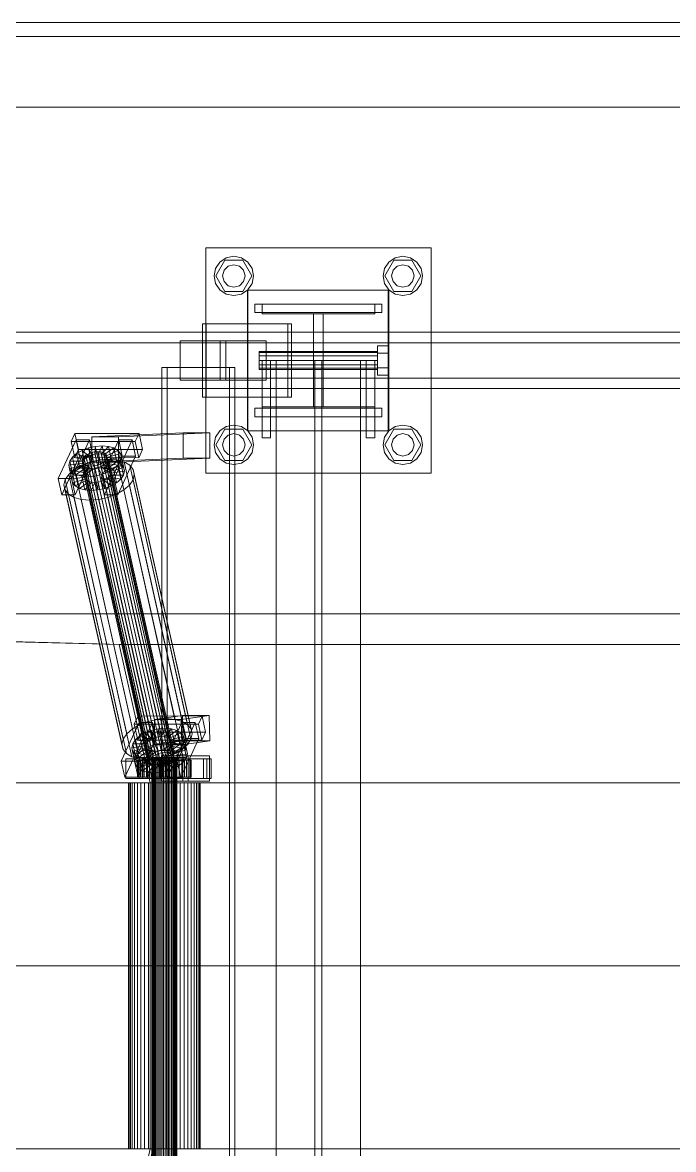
# Model space of a CAD drawing. Header units: millimetres. Extents: x -1970 to 34302, y -65268 to 6837.
# Drawn here: x 2704 to 3166, y -18130 to -17330 of the extents above; entities that cross this region are included whole.
import ezdxf

# ---------------------------------------------------------------- set-up
doc = ezdxf.new("R2010")
doc.units = ezdxf.units.MM
doc.layers.add('superior_C01', color=7, linetype='Continuous', lineweight=0)
doc.layers.add('superior_tolva', color=7, linetype='Continuous', lineweight=0)

msp = doc.modelspace()

# ---------------------------------------------------------------- linework, layer by layer
at = {"layer": 'superior_C01'}
for p, q in [((2834.042, -17650), (2834.042, -17490)), ((2834.042, -17490), (2994.042, -17490)), ((2994.042, -17490), (2994.042, -17650)), ((2841.242, -17510), (2847.642, -17498.915)), ((2844.143, -17500.101), (2848.685, -17497.066)), ((2847.642, -17498.915), (2860.442, -17498.915)), ((2848.685, -17497.066), (2854.042, -17496)), ((2854.042, -17496), (2859.4, -17497.066)), ((2859.4, -17497.066), (2863.942, -17500.101)), ((2860.442, -17498.915), (2866.842, -17510)), ((2961.242, -17510), (2967.642, -17498.915)), ((2964.143, -17500.101), (2968.685, -17497.066)), ((2967.642, -17498.915), (2980.442, -17498.915)), ((2968.685, -17497.066), (2974.042, -17496)), ((2974.042, -17496), (2979.4, -17497.066)), ((2979.4, -17497.066), (2983.942, -17500.101)), ((2980.442, -17498.915), (2986.842, -17510)), ((2840.042, -17510), (2841.108, -17504.642)), ((2841.108, -17504.642), (2844.143, -17500.101)), ((2846.042, -17510), (2847.114, -17506)), ((2847.114, -17506), (2850.042, -17503.072)), ((2850.042, -17503.072), (2854.042, -17502)), ((2854.042, -17502), (2858.042, -17503.072)), ((2858.042, -17503.072), (2860.97, -17506)), ((2860.97, -17506), (2862.042, -17510)), ((2863.942, -17500.101), (2866.976, -17504.642)), ((2866.976, -17504.642), (2868.042, -17510)), ((2960.042, -17510), (2961.108, -17504.642)), ((2961.108, -17504.642), (2964.143, -17500.101)), ((2966.042, -17510), (2967.114, -17506)), ((2967.114, -17506), (2970.042, -17503.072)), ((2970.042, -17503.072), (2974.042, -17502)), ((2974.042, -17502), (2978.042, -17503.072)), ((2978.042, -17503.072), (2980.97, -17506)), ((2980.97, -17506), (2982.042, -17510)), ((2983.942, -17500.101), (2986.976, -17504.642)), ((2986.976, -17504.642), (2988.042, -17510)), ((2841.108, -17515.358), (2840.042, -17510)), ((2847.642, -17521.085), (2841.242, -17510)), ((2847.114, -17514), (2846.042, -17510)), ((2850.042, -17516.928), (2847.114, -17514)), ((2860.97, -17514), (2858.042, -17516.928)), ((2866.842, -17510), (2860.442, -17521.085)), ((2862.042, -17510), (2860.97, -17514)), ((2868.042, -17510), (2866.976, -17515.358)), ((2961.108, -17515.358), (2960.042, -17510)), ((2967.642, -17521.085), (2961.242, -17510)), ((2967.114, -17514), (2966.042, -17510)), ((2970.042, -17516.928), (2967.114, -17514)), ((2980.97, -17514), (2978.042, -17516.928)), ((2986.842, -17510), (2980.442, -17521.085)), ((2982.042, -17510), (2980.97, -17514)), ((2988.042, -17510), (2986.976, -17515.358)), ((2844.143, -17519.899), (2841.108, -17515.358)), ((2848.685, -17522.934), (2844.143, -17519.899)), ((2860.442, -17521.085), (2847.642, -17521.085)), ((2854.042, -17524), (2848.685, -17522.934)), ((2854.042, -17518), (2850.042, -17516.928)), ((2858.042, -17516.928), (2854.042, -17518)), ((2859.4, -17522.934), (2854.042, -17524)), ((2863.942, -17519.899), (2859.4, -17522.934)), ((2863.722, -17620), (2863.722, -17520)), ((2863.722, -17520), (2963.722, -17520)), ((2866.976, -17515.358), (2863.942, -17519.899)), ((2864.042, -17620), (2864.042, -17520)), ((2864.042, -17520), (2964.042, -17520)), ((2964.143, -17519.899), (2961.108, -17515.358)), ((2963.722, -17520), (2963.722, -17620)), ((2964.042, -17520), (2964.042, -17620)), ((2968.685, -17522.934), (2964.143, -17519.899)), ((2980.442, -17521.085), (2967.642, -17521.085)), ((2974.042, -17524), (2968.685, -17522.934)), ((2974.042, -17518), (2970.042, -17516.928)), ((2978.042, -17516.928), (2974.042, -17518)), ((2979.4, -17522.934), (2974.042, -17524)), ((2983.942, -17519.899), (2979.4, -17522.934)), ((2986.976, -17515.358), (2983.942, -17519.899)), ((2869.042, -17530), (2959.042, -17530)), ((2869.042, -17536), (2869.042, -17530)), ((2874.042, -17537), (2874.042, -17530)), ((2874.042, -17530), (2954.042, -17530)), ((2954.042, -17530), (2954.042, -17537)), ((2959.042, -17536), (2959.042, -17530)), ((2869.042, -17536), (2959.042, -17536)), ((2954.042, -17537), (2874.042, -17537)), ((2910.542, -17603), (2910.542, -17537)), ((2910.542, -17537), (2917.542, -17537)), ((2917.542, -17537), (2917.542, -17603)), ((2892.34, -17544), (2831.709, -17544)), ((2831.709, -17544), (2831.709, -17596)), ((2834.27, -17544), (2831.709, -17544)), ((2834.27, -17596), (2834.27, -17544)), ((2834.27, -17544), (2894.901, -17544)), ((2892.34, -17596), (2892.34, -17544)), ((2892.34, -17544), (2894.901, -17544)), ((2894.901, -17544), (2894.901, -17596)), ((3469.935, -17550), (2333.104, -17550)), ((2345.911, -17550), (3482.742, -17550)), ((3561.184, -17550), (2424.354, -17550)), ((2440.363, -17550), (3577.193, -17550)), ((3468.332, -17557.5), (2424.352, -17557.5)), ((2440.365, -17557.5), (3484.345, -17557.5)), ((2844.357, -17556), (2815.937, -17556)), ((2815.937, -17556), (2815.937, -17584)), ((2848.454, -17556), (2815.937, -17556)), ((2844.357, -17584), (2844.357, -17556)), ((2844.357, -17556), (2876.875, -17556)), ((2848.454, -17584), (2848.454, -17556)), ((2848.454, -17556), (2876.875, -17556)), ((2876.875, -17556), (2876.875, -17584)), ((2956.042, -17564.8), (2956.042, -17559.6)), ((2964.042, -17559.6), (2956.042, -17559.6)), ((2964.042, -17559.6), (2964.042, -17564.8)), ((2872.042, -17564.457), (2872.042, -17563.6)), ((2956.042, -17563.6), (2872.042, -17563.6)), ((2872.042, -17564.457), (2872.042, -17566.8)), ((2872.042, -17564.457), (2956.042, -17564.457)), ((2872.042, -17566.8), (2872.042, -17570)), ((2872.042, -17566.8), (2956.042, -17566.8)), ((2872.042, -17570), (2872.042, -17573.2)), ((2872.042, -17570), (2956.042, -17570)), ((2874.042, -17570), (2874.042, -17625)), ((2874.042, -17570), (2880.042, -17570)), ((2880.042, -17570), (2880.042, -17625)), ((2944.042, -17570), (2884.042, -17570)), ((2884.042, -17570), (2884.042, -18430)), ((2916.542, -17570), (2911.542, -17570)), ((2911.542, -17570), (2911.542, -18430)), ((2916.542, -18430), (2916.542, -17570)), ((2944.042, -18430), (2944.042, -17570)), ((2948.042, -17570), (2948.042, -17625)), ((2948.042, -17570), (2954.042, -17570)), ((2954.042, -17570), (2954.042, -17625)), ((2956.042, -17563.6), (2956.042, -17564.457)), ((2956.042, -17564.457), (2956.042, -17566.8)), ((2956.042, -17564.8), (2956.042, -17575.2)), ((2956.042, -17564.8), (2964.042, -17564.8)), ((2956.042, -17566.8), (2956.042, -17570)), ((2956.042, -17570), (2956.042, -17573.2)), ((2964.042, -17564.8), (2964.042, -17575.2)), ((2851.008, -17575), (2802.882, -17575)), ((2802.882, -17575), (2802.882, -18425)), ((2806.725, -17575), (2802.882, -17575)), ((2806.725, -18425), (2806.725, -17575)), ((2806.725, -17575), (2854.85, -17575)), ((2851.008, -18425), (2851.008, -17575)), ((2851.008, -17575), (2854.85, -17575)), ((2854.85, -17575), (2854.85, -18425)), ((2872.042, -17573.2), (2872.042, -17575.543)), ((2872.042, -17573.2), (2956.042, -17573.2)), ((2872.042, -17575.543), (2872.042, -17576.4)), ((2872.042, -17575.543), (2956.042, -17575.543)), ((2872.042, -17576.4), (2956.042, -17576.4)), ((2956.042, -17573.2), (2956.042, -17575.543)), ((2956.042, -17575.2), (2956.042, -17580.4)), ((2956.042, -17575.2), (2964.042, -17575.2)), ((2956.042, -17575.543), (2956.042, -17576.4)), ((2964.042, -17575.2), (2964.042, -17580.4)), ((2424.352, -17582.5), (3468.332, -17582.5)), ((2440.365, -17582.5), (3484.345, -17582.5)), ((2815.937, -17584), (2844.357, -17584)), ((2815.937, -17584), (2848.454, -17584)), ((2876.875, -17584), (2844.357, -17584)), ((2876.875, -17584), (2848.454, -17584)), ((2956.042, -17580.4), (2964.042, -17580.4)), ((2333.104, -17590), (3469.935, -17590)), ((2345.911, -17590), (3482.742, -17590)), ((2424.354, -17590), (3561.184, -17590)), ((2440.363, -17590), (3577.193, -17590)), ((2831.709, -17596), (2892.34, -17596)), ((2831.709, -17596), (2834.27, -17596)), ((2894.901, -17596), (2834.27, -17596)), ((2894.901, -17596), (2892.34, -17596)), ((2869.042, -17604), (2959.042, -17604)), ((2869.042, -17610), (2869.042, -17604)), ((2869.042, -17610), (2959.042, -17610)), ((2874.042, -17610), (2874.042, -17603)), ((2874.042, -17603), (2954.042, -17603)), ((2954.042, -17610), (2874.042, -17610)), ((2917.542, -17603), (2910.542, -17603)), ((2954.042, -17603), (2954.042, -17610)), ((2959.042, -17610), (2959.042, -17604)), ((2841.242, -17630), (2847.642, -17618.915)), ((2844.143, -17620.101), (2848.685, -17617.066)), ((2847.642, -17618.915), (2860.442, -17618.915)), ((2848.685, -17617.066), (2854.042, -17616)), ((2854.042, -17616), (2859.4, -17617.066)), ((2859.4, -17617.066), (2863.942, -17620.101)), ((2860.442, -17618.915), (2866.842, -17630)), ((2961.242, -17630), (2967.642, -17618.915)), ((2964.143, -17620.101), (2968.685, -17617.066)), ((2967.642, -17618.915), (2980.442, -17618.915)), ((2968.685, -17617.066), (2974.042, -17616)), ((2974.042, -17616), (2979.4, -17617.066)), ((2979.4, -17617.066), (2983.942, -17620.101)), ((2980.442, -17618.915), (2986.842, -17630)), ((2741.963, -17626.449), (2729.343, -17653.98)), ((2741.225, -17621.857), (2738.596, -17627.592)), ((2738.817, -17653.992), (2751.437, -17626.461)), ((2743.783, -17633.325), (2741.225, -17621.857)), ((2741.225, -17621.857), (2786.698, -17621.914)), ((2744.521, -17637.917), (2741.963, -17626.449)), ((2741.963, -17626.449), (2751.437, -17626.461)), ((2751.437, -17626.461), (2753.995, -17637.929)), ((2817.972, -17621.488), (2753.097, -17624.356)), ((2772.044, -17624.356), (2753.097, -17624.356)), ((2753.097, -17624.356), (2753.178, -17642.354)), ((2772.279, -17626.487), (2759.659, -17654.019)), ((2769.132, -17654.031), (2781.752, -17626.499)), ((2772.044, -17624.356), (2836.919, -17621.488)), ((2772.125, -17642.354), (2772.044, -17624.356)), ((2774.837, -17637.955), (2772.279, -17626.487)), ((2772.279, -17626.487), (2781.752, -17626.499)), ((2781.752, -17626.499), (2784.311, -17637.967)), ((2784.069, -17627.65), (2786.698, -17621.914)), ((2786.698, -17621.914), (2789.256, -17633.382)), ((2818.054, -17639.486), (2817.972, -17621.488)), ((2817.972, -17621.488), (2836.919, -17621.488)), ((2836.919, -17621.488), (2837.001, -17639.486)), ((2840.042, -17630), (2841.108, -17624.642)), ((2841.108, -17624.642), (2844.143, -17620.101)), ((2846.042, -17630), (2847.114, -17626)), ((2847.114, -17626), (2850.042, -17623.072)), ((2850.042, -17623.072), (2854.042, -17622)), ((2854.042, -17622), (2858.042, -17623.072)), ((2858.042, -17623.072), (2860.97, -17626)), ((2860.97, -17626), (2862.042, -17630)), ((2963.722, -17620), (2863.722, -17620)), ((2863.942, -17620.101), (2866.976, -17624.642)), ((2964.042, -17620), (2864.042, -17620)), ((2866.976, -17624.642), (2868.042, -17630)), ((2874.042, -17625), (2880.042, -17625)), ((2948.042, -17625), (2954.042, -17625)), ((2960.042, -17630), (2961.108, -17624.642)), ((2961.108, -17624.642), (2964.143, -17620.101)), ((2966.042, -17630), (2967.114, -17626)), ((2967.114, -17626), (2970.042, -17623.072)), ((2970.042, -17623.072), (2974.042, -17622)), ((2974.042, -17622), (2978.042, -17623.072)), ((2978.042, -17623.072), (2980.97, -17626)), ((2980.97, -17626), (2982.042, -17630)), ((2983.942, -17620.101), (2986.976, -17624.642)), ((2986.976, -17624.642), (2988.042, -17630)), ((2784.069, -17627.65), (2738.596, -17627.592)), ((2738.596, -17627.592), (2741.154, -17639.061)), ((2741.154, -17639.061), (2743.783, -17633.325)), ((2742.377, -17636.164), (2746.272, -17633.91)), ((2789.256, -17633.382), (2743.783, -17633.325)), ((2746.272, -17633.91), (2750.794, -17632.183)), ((2746.272, -17633.91), (2751.112, -17637.975)), ((2748.465, -17643.74), (2746.272, -17633.91)), ((2750.794, -17632.183), (2755.634, -17631.1)), ((2750.794, -17632.183), (2753.254, -17637.157)), ((2752.987, -17642.013), (2750.794, -17632.183)), ((2752.888, -17635.518), (2755.181, -17635.005)), ((2755.181, -17635.005), (2757.469, -17634.832)), ((2802.87, -17848.804), (2755.181, -17635.005)), ((2755.634, -17631.1), (2755.547, -17636.643)), ((2755.634, -17631.1), (2760.463, -17630.735)), ((2757.827, -17640.93), (2755.634, -17631.1)), ((2757.469, -17634.832), (2759.595, -17635.011)), ((2805.158, -17848.631), (2757.469, -17634.832)), ((2760.463, -17630.735), (2757.834, -17636.47)), ((2759.595, -17635.011), (2761.415, -17635.529)), ((2807.284, -17848.809), (2759.595, -17635.011)), ((2764.952, -17631.112), (2759.96, -17636.649)), ((2762.656, -17640.564), (2760.463, -17630.735)), ((2760.463, -17630.735), (2764.952, -17631.112)), ((2768.794, -17632.206), (2761.78, -17637.167)), ((2771.728, -17633.943), (2763.17, -17637.99)), ((2767.144, -17640.942), (2764.952, -17631.112)), ((2764.952, -17631.112), (2768.794, -17632.206)), ((2770.986, -17642.036), (2768.794, -17632.206)), ((2768.794, -17632.206), (2771.728, -17633.943)), ((2773.92, -17643.772), (2771.728, -17633.943)), ((2771.728, -17633.943), (2773.554, -17636.203)), ((2786.627, -17639.118), (2784.069, -17627.65)), ((2789.256, -17633.382), (2786.627, -17639.118)), ((2841.108, -17635.358), (2840.042, -17630)), ((2847.642, -17641.085), (2841.242, -17630)), ((2847.114, -17634), (2846.042, -17630)), ((2850.042, -17636.928), (2847.114, -17634)), ((2860.97, -17634), (2858.042, -17636.928)), ((2866.842, -17630), (2860.442, -17641.085)), ((2862.042, -17630), (2860.97, -17634)), ((2868.042, -17630), (2866.976, -17635.358)), ((2961.108, -17635.358), (2960.042, -17630)), ((2967.642, -17641.085), (2961.242, -17630)), ((2967.114, -17634), (2966.042, -17630)), ((2970.042, -17636.928), (2967.114, -17634)), ((2980.97, -17634), (2978.042, -17636.928)), ((2986.842, -17630), (2980.442, -17641.085)), ((2982.042, -17630), (2980.97, -17634)), ((2988.042, -17630), (2986.976, -17635.358)), ((2731.901, -17665.449), (2744.521, -17637.917)), ((2736.788, -17644.431), (2737.468, -17641.61)), ((2736.788, -17644.431), (2746.62, -17642.958)), ((2737.468, -17641.61), (2739.374, -17638.79)), ((2737.468, -17641.61), (2746.941, -17641.622)), ((2739.66, -17651.44), (2737.468, -17641.61)), ((2739.374, -17638.79), (2742.377, -17636.164)), ((2739.374, -17638.79), (2747.844, -17640.286)), ((2741.567, -17648.62), (2739.374, -17638.79)), ((2741.154, -17639.061), (2786.627, -17639.118)), ((2753.995, -17637.929), (2741.375, -17665.461)), ((2742.377, -17636.164), (2749.267, -17639.042)), ((2744.57, -17645.994), (2742.377, -17636.164)), ((2753.995, -17637.929), (2744.521, -17637.917)), ((2746.098, -17644.416), (2752.143, -17642.107)), ((2746.254, -17641.32), (2746.576, -17639.983)), ((2746.535, -17642.566), (2746.254, -17641.32)), ((2793.943, -17855.119), (2746.254, -17641.32)), ((2747.4, -17643.637), (2746.535, -17642.566)), ((2794.224, -17856.365), (2746.535, -17642.566)), ((2746.576, -17639.983), (2747.479, -17638.648)), ((2794.265, -17853.782), (2746.576, -17639.983)), ((2746.941, -17641.622), (2746.62, -17642.958)), ((2746.62, -17642.958), (2746.901, -17644.204)), ((2746.62, -17642.958), (2748.812, -17652.788)), ((2747.844, -17640.286), (2746.941, -17641.622)), ((2746.941, -17641.622), (2749.134, -17651.452)), ((2747.479, -17638.648), (2748.901, -17637.404)), ((2795.168, -17852.446), (2747.479, -17638.648)), ((2749.267, -17639.042), (2747.844, -17640.286)), ((2747.844, -17640.286), (2750.037, -17650.116)), ((2752.987, -17642.013), (2748.465, -17643.74)), ((2748.901, -17637.404), (2750.746, -17636.336)), ((2796.591, -17851.202), (2748.901, -17637.404)), ((2751.112, -17637.975), (2749.267, -17639.042)), ((2749.267, -17639.042), (2751.459, -17648.872)), ((2750.746, -17636.336), (2752.888, -17635.518)), ((2798.436, -17850.135), (2750.746, -17636.336)), ((2753.254, -17637.157), (2751.112, -17637.975)), ((2751.112, -17637.975), (2753.305, -17647.804)), ((2752.143, -17642.107), (2758.614, -17640.659)), ((2793.255, -17826.416), (2752.143, -17642.107)), ((2800.578, -17849.317), (2752.888, -17635.518)), ((2757.827, -17640.93), (2752.987, -17642.013)), ((2755.446, -17646.986), (2752.987, -17642.013)), ((2818.054, -17639.486), (2753.178, -17642.354)), ((2753.178, -17642.354), (2772.125, -17642.354)), ((2755.547, -17636.643), (2753.254, -17637.157)), ((2753.254, -17637.157), (2755.446, -17646.986)), ((2757.834, -17636.47), (2755.547, -17636.643)), ((2755.547, -17636.643), (2757.739, -17646.473)), ((2757.739, -17646.473), (2757.827, -17640.93)), ((2762.656, -17640.564), (2757.827, -17640.93)), ((2757.834, -17636.47), (2760.027, -17646.3)), ((2759.96, -17636.649), (2757.834, -17636.47)), ((2758.614, -17640.659), (2765.069, -17640.17)), ((2799.725, -17824.968), (2758.614, -17640.659)), ((2761.303, -17642.585), (2759.458, -17643.652)), ((2759.96, -17636.649), (2762.153, -17646.479)), ((2761.78, -17637.167), (2759.96, -17636.649)), ((2760.027, -17646.3), (2762.656, -17640.564)), ((2762.725, -17641.341), (2761.303, -17642.585)), ((2808.992, -17856.383), (2761.303, -17642.585)), ((2761.415, -17635.529), (2762.804, -17636.352)), ((2809.104, -17849.328), (2761.415, -17635.529)), ((2761.668, -17644.223), (2763.091, -17642.979)), ((2761.78, -17637.167), (2763.973, -17646.997)), ((2763.17, -17637.99), (2761.78, -17637.167)), ((2762.153, -17646.479), (2767.144, -17640.942)), ((2762.217, -17665.487), (2774.837, -17637.955)), ((2767.144, -17640.942), (2762.656, -17640.564)), ((2763.628, -17640.005), (2762.725, -17641.341)), ((2810.415, -17855.139), (2762.725, -17641.341)), ((2762.804, -17636.352), (2763.669, -17637.422)), ((2810.494, -17850.15), (2762.804, -17636.352)), ((2763.091, -17642.979), (2763.994, -17641.643)), ((2771.561, -17644.475), (2763.091, -17642.979)), ((2763.091, -17642.979), (2765.284, -17652.809)), ((2763.17, -17637.99), (2765.362, -17647.82)), ((2764.035, -17639.061), (2763.17, -17637.99)), ((2763.95, -17638.668), (2763.628, -17640.005)), ((2763.628, -17640.005), (2811.318, -17853.804)), ((2763.669, -17637.422), (2763.95, -17638.668)), ((2811.358, -17851.221), (2763.669, -17637.422)), ((2811.64, -17852.467), (2763.95, -17638.668)), ((2763.973, -17646.997), (2770.986, -17642.036)), ((2763.994, -17641.643), (2764.316, -17640.307)), ((2763.994, -17641.643), (2773.467, -17641.655)), ((2766.186, -17651.473), (2763.994, -17641.643)), ((2773.554, -17636.203), (2764.035, -17639.061)), ((2764.035, -17639.061), (2766.227, -17648.891)), ((2764.316, -17640.307), (2764.035, -17639.061)), ((2774.147, -17638.834), (2764.316, -17640.307)), ((2764.316, -17640.307), (2766.508, -17650.137)), ((2765.069, -17640.17), (2771.07, -17640.674)), ((2806.181, -17824.479), (2765.069, -17640.17)), ((2770.986, -17642.036), (2767.144, -17640.942)), ((2773.92, -17643.772), (2770.986, -17642.036)), ((2771.07, -17640.674), (2776.206, -17642.137)), ((2812.181, -17824.984), (2771.07, -17640.674)), ((2773.467, -17641.655), (2771.561, -17644.475)), ((2784.311, -17637.967), (2771.69, -17665.499)), ((2837.001, -17639.486), (2772.125, -17642.354)), ((2774.147, -17638.834), (2773.467, -17641.655)), ((2773.467, -17641.655), (2775.66, -17651.485)), ((2775.746, -17646.033), (2773.554, -17636.203)), ((2773.554, -17636.203), (2774.147, -17638.834)), ((2776.34, -17648.664), (2774.147, -17638.834)), ((2784.311, -17637.967), (2774.837, -17637.955)), ((2776.206, -17642.137), (2780.128, -17644.459)), ((2817.317, -17826.446), (2776.206, -17642.137)), ((2837.001, -17639.486), (2818.054, -17639.486)), ((2844.143, -17639.899), (2841.108, -17635.358)), ((2848.685, -17642.934), (2844.143, -17639.899)), ((2860.442, -17641.085), (2847.642, -17641.085)), ((2854.042, -17644), (2848.685, -17642.934)), ((2854.042, -17638), (2850.042, -17636.928)), ((2858.042, -17636.928), (2854.042, -17638)), ((2859.4, -17642.934), (2854.042, -17644)), ((2863.942, -17639.899), (2859.4, -17642.934)), ((2866.976, -17635.358), (2863.942, -17639.899)), ((2964.143, -17639.899), (2961.108, -17635.358)), ((2968.685, -17642.934), (2964.143, -17639.899)), ((2980.442, -17641.085), (2967.642, -17641.085)), ((2974.042, -17644), (2968.685, -17642.934)), ((2974.042, -17638), (2970.042, -17636.928)), ((2978.042, -17636.928), (2974.042, -17638)), ((2979.4, -17642.934), (2974.042, -17644)), ((2983.942, -17639.899), (2979.4, -17642.934)), ((2986.976, -17635.358), (2983.942, -17639.899)), ((2734.328, -17654.709), (2736.877, -17650.939)), ((2737.382, -17647.062), (2736.788, -17644.431)), ((2738.981, -17654.261), (2736.788, -17644.431)), ((2736.877, -17650.939), (2740.891, -17647.428)), ((2777.988, -17835.248), (2736.877, -17650.939)), ((2737.382, -17647.062), (2746.901, -17644.204)), ((2739.208, -17649.322), (2737.382, -17647.062)), ((2739.574, -17656.892), (2737.382, -17647.062)), ((2739.208, -17649.322), (2747.765, -17645.275)), ((2742.142, -17651.059), (2739.208, -17649.322)), ((2741.4, -17659.152), (2739.208, -17649.322)), ((2741.567, -17648.62), (2739.66, -17651.44)), ((2740.891, -17647.428), (2746.098, -17644.416)), ((2782.003, -17831.737), (2740.891, -17647.428)), ((2744.57, -17645.994), (2741.567, -17648.62)), ((2750.037, -17650.116), (2741.567, -17648.62)), ((2742.142, -17651.059), (2749.155, -17646.098)), ((2748.465, -17643.74), (2744.57, -17645.994)), ((2751.459, -17648.872), (2744.57, -17645.994)), ((2745.984, -17652.153), (2750.975, -17646.616)), ((2787.21, -17828.725), (2746.098, -17644.416)), ((2746.901, -17644.204), (2747.765, -17645.275)), ((2746.901, -17644.204), (2749.093, -17654.034)), ((2748.79, -17644.459), (2747.4, -17643.637)), ((2795.089, -17857.435), (2747.4, -17643.637)), ((2747.765, -17645.275), (2749.155, -17646.098)), ((2747.765, -17645.275), (2749.958, -17655.105)), ((2753.305, -17647.804), (2748.465, -17643.74)), ((2750.61, -17644.978), (2748.79, -17644.459)), ((2796.479, -17858.258), (2748.79, -17644.459)), ((2749.134, -17651.452), (2750.037, -17650.116)), ((2749.155, -17646.098), (2750.975, -17646.616)), ((2749.155, -17646.098), (2751.348, -17655.927)), ((2750.037, -17650.116), (2751.459, -17648.872)), ((2750.472, -17652.53), (2753.101, -17646.795)), ((2752.736, -17645.156), (2750.61, -17644.978)), ((2798.299, -17858.776), (2750.61, -17644.978)), ((2750.975, -17646.616), (2753.101, -17646.795)), ((2750.975, -17646.616), (2753.168, -17656.446)), ((2751.459, -17648.872), (2753.305, -17647.804)), ((2755.023, -17644.983), (2752.736, -17645.156)), ((2800.425, -17858.955), (2752.736, -17645.156)), ((2753.101, -17646.795), (2755.389, -17646.622)), ((2753.101, -17646.795), (2755.294, -17656.624)), ((2753.305, -17647.804), (2755.446, -17646.986)), ((2757.316, -17644.47), (2755.023, -17644.983)), ((2802.712, -17858.782), (2755.023, -17644.983)), ((2755.301, -17652.165), (2755.389, -17646.622)), ((2755.389, -17646.622), (2757.682, -17646.108)), ((2755.389, -17646.622), (2757.581, -17656.451)), ((2755.446, -17646.986), (2757.739, -17646.473)), ((2759.458, -17643.652), (2757.316, -17644.47)), ((2805.005, -17858.269), (2757.316, -17644.47)), ((2757.682, -17646.108), (2759.823, -17645.29)), ((2760.141, -17651.082), (2757.682, -17646.108)), ((2757.682, -17646.108), (2759.874, -17655.938)), ((2757.739, -17646.473), (2760.027, -17646.3)), ((2807.147, -17857.451), (2759.458, -17643.652)), ((2759.823, -17645.29), (2761.668, -17644.223)), ((2764.663, -17649.355), (2759.823, -17645.29)), ((2759.823, -17645.29), (2762.016, -17655.12)), ((2760.027, -17646.3), (2762.153, -17646.479)), ((2764.663, -17649.355), (2760.141, -17651.082)), ((2768.558, -17647.101), (2761.668, -17644.223)), ((2761.668, -17644.223), (2763.861, -17654.053)), ((2762.153, -17646.479), (2763.973, -17646.997)), ((2763.973, -17646.997), (2765.362, -17647.82)), ((2768.558, -17647.101), (2764.663, -17649.355)), ((2766.856, -17659.184), (2764.663, -17649.355)), ((2765.362, -17647.82), (2773.92, -17643.772)), ((2765.362, -17647.82), (2766.227, -17648.891)), ((2766.508, -17650.137), (2766.186, -17651.473)), ((2766.227, -17648.891), (2775.746, -17646.033)), ((2766.227, -17648.891), (2766.508, -17650.137)), ((2766.508, -17650.137), (2776.34, -17648.664)), ((2771.561, -17644.475), (2768.558, -17647.101)), ((2770.751, -17656.931), (2768.558, -17647.101)), ((2773.754, -17654.305), (2771.561, -17644.475)), ((2775.746, -17646.033), (2773.92, -17643.772)), ((2775.66, -17651.485), (2776.34, -17648.664)), ((2776.34, -17648.664), (2775.746, -17646.033)), ((2780.128, -17644.459), (2782.569, -17647.481)), ((2821.24, -17828.768), (2780.128, -17644.459)), ((2783.363, -17650.998), (2782.454, -17654.769)), ((2782.569, -17647.481), (2783.363, -17650.998)), ((2823.681, -17831.79), (2782.569, -17647.481)), ((2824.474, -17835.307), (2783.363, -17650.998)), ((2994.042, -17650), (2834.042, -17650)), ((2738.817, -17653.992), (2729.343, -17653.98)), ((2729.343, -17653.98), (2731.901, -17665.449)), ((2733.42, -17658.48), (2734.328, -17654.709)), ((2734.213, -17661.997), (2733.42, -17658.48)), ((2774.531, -17842.789), (2733.42, -17658.48)), ((2775.44, -17839.018), (2734.328, -17654.709)), ((2741.375, -17665.461), (2738.817, -17653.992)), ((2739.66, -17651.44), (2738.981, -17654.261)), ((2748.812, -17652.788), (2738.981, -17654.261)), ((2738.981, -17654.261), (2739.574, -17656.892)), ((2749.093, -17654.034), (2739.574, -17656.892)), ((2739.574, -17656.892), (2741.4, -17659.152)), ((2749.134, -17651.452), (2739.66, -17651.44)), ((2749.958, -17655.105), (2741.4, -17659.152)), ((2745.984, -17652.153), (2742.142, -17651.059)), ((2744.334, -17660.889), (2742.142, -17651.059)), ((2751.348, -17655.927), (2744.334, -17660.889)), ((2750.472, -17652.53), (2745.984, -17652.153)), ((2748.176, -17661.983), (2745.984, -17652.153)), ((2753.168, -17656.446), (2748.176, -17661.983)), ((2748.812, -17652.788), (2749.134, -17651.452)), ((2749.093, -17654.034), (2748.812, -17652.788)), ((2749.958, -17655.105), (2749.093, -17654.034)), ((2751.348, -17655.927), (2749.958, -17655.105)), ((2755.301, -17652.165), (2750.472, -17652.53)), ((2752.665, -17662.36), (2750.472, -17652.53)), ((2753.168, -17656.446), (2751.348, -17655.927)), ((2755.294, -17656.624), (2752.665, -17662.36)), ((2755.294, -17656.624), (2753.168, -17656.446)), ((2757.581, -17656.451), (2755.294, -17656.624)), ((2760.141, -17651.082), (2755.301, -17652.165)), ((2757.494, -17661.995), (2755.301, -17652.165)), ((2757.581, -17656.451), (2757.494, -17661.995)), ((2759.874, -17655.938), (2757.581, -17656.451)), ((2769.132, -17654.031), (2759.659, -17654.019)), ((2759.659, -17654.019), (2762.217, -17665.487)), ((2762.016, -17655.12), (2759.874, -17655.938)), ((2759.874, -17655.938), (2762.334, -17660.912)), ((2762.334, -17660.912), (2760.141, -17651.082)), ((2763.861, -17654.053), (2762.016, -17655.12)), ((2762.016, -17655.12), (2766.856, -17659.184)), ((2765.284, -17652.809), (2763.861, -17654.053)), ((2763.861, -17654.053), (2770.751, -17656.931)), ((2766.186, -17651.473), (2765.284, -17652.809)), ((2765.284, -17652.809), (2773.754, -17654.305)), ((2775.66, -17651.485), (2766.186, -17651.473)), ((2766.856, -17659.184), (2770.751, -17656.931)), ((2771.69, -17665.499), (2769.132, -17654.031)), ((2770.751, -17656.931), (2773.754, -17654.305)), ((2773.754, -17654.305), (2775.66, -17651.485)), ((2779.906, -17658.539), (2775.891, -17662.05)), ((2782.454, -17654.769), (2779.906, -17658.539)), ((2821.017, -17842.848), (2779.906, -17658.539)), ((2782.454, -17654.769), (2823.565, -17839.078)), ((2731.901, -17665.449), (2741.375, -17665.461)), ((2736.654, -17665.019), (2734.213, -17661.997)), ((2775.324, -17846.306), (2734.213, -17661.997)), ((2740.576, -17667.341), (2736.654, -17665.019)), ((2777.765, -17849.328), (2736.654, -17665.019)), ((2741.4, -17659.152), (2744.334, -17660.889)), ((2744.334, -17660.889), (2748.176, -17661.983)), ((2748.176, -17661.983), (2752.665, -17662.36)), ((2752.665, -17662.36), (2757.494, -17661.995)), ((2757.494, -17661.995), (2762.334, -17660.912)), ((2762.217, -17665.487), (2771.69, -17665.499)), ((2762.334, -17660.912), (2766.856, -17659.184)), ((2770.684, -17665.062), (2764.639, -17667.371)), ((2775.891, -17662.05), (2770.684, -17665.062)), ((2811.795, -17849.371), (2770.684, -17665.062)), ((2817.002, -17846.359), (2775.891, -17662.05)), ((2745.713, -17668.803), (2740.576, -17667.341)), ((2781.688, -17851.65), (2740.576, -17667.341)), ((2751.713, -17669.308), (2745.713, -17668.803)), ((2786.824, -17853.113), (2745.713, -17668.803)), ((2758.168, -17668.819), (2751.713, -17669.308)), ((2792.824, -17853.617), (2751.713, -17669.308)), ((2764.639, -17667.371), (2758.168, -17668.819)), ((2799.28, -17853.128), (2758.168, -17668.819)), ((2805.75, -17851.68), (2764.639, -17667.371)), ((1884.946, -17750), (2772.691, -17771.702)), ((2774.603, -17771.702), (1886.857, -17750)), ((2012.494, -17750), (11002.451, -17750)), ((11004.06, -17750), (2014.103, -17750)), ((2772.691, -17771.702), (2794.617, -17870)), ((2772.691, -17771.702), (2774.603, -17771.702)), ((2772.691, -17771.702), (3701.638, -17771.702)), ((2796.529, -17870), (2774.603, -17771.702)), ((3703.55, -17771.702), (2774.603, -17771.702)), ((2785.99, -17822.549), (2783.361, -17828.285)), ((2788.548, -17834.017), (2785.99, -17822.549)), ((2785.99, -17822.549), (2831.464, -17822.606)), ((2793.255, -17826.416), (2787.21, -17828.725)), ((2799.725, -17824.968), (2793.255, -17826.416)), ((2817.653, -17822.189), (2797.77, -17825.057)), ((2816.717, -17825.057), (2797.77, -17825.057)), ((2797.77, -17825.057), (2798.036, -17843.038)), ((2806.181, -17824.479), (2799.725, -17824.968)), ((2812.181, -17824.984), (2806.181, -17824.479)), ((2817.317, -17826.446), (2812.181, -17824.984)), ((2816.717, -17825.057), (2836.6, -17822.189)), ((2816.983, -17843.038), (2816.717, -17825.057)), ((2821.24, -17828.768), (2817.317, -17826.446)), ((2817.919, -17840.17), (2817.653, -17822.189)), ((2817.653, -17822.189), (2836.6, -17822.189)), ((2828.834, -17828.342), (2831.464, -17822.606)), ((2831.464, -17822.606), (2834.022, -17834.074)), ((2836.6, -17822.189), (2836.866, -17840.17)), ((2786.729, -17827.141), (2774.109, -17854.673)), ((2782.003, -17831.737), (2777.988, -17835.248)), ((2787.21, -17828.725), (2782.003, -17831.737)), ((2828.834, -17828.342), (2783.361, -17828.285)), ((2783.361, -17828.285), (2785.919, -17839.753)), ((2783.583, -17854.685), (2796.203, -17827.153)), ((2785.919, -17839.753), (2788.548, -17834.017)), ((2789.287, -17838.609), (2786.729, -17827.141)), ((2786.729, -17827.141), (2796.203, -17827.153)), ((2787.143, -17836.856), (2791.038, -17834.603)), ((2834.022, -17834.074), (2788.548, -17834.017)), ((2791.038, -17834.603), (2795.56, -17832.875)), ((2791.038, -17834.603), (2795.878, -17838.667)), ((2793.231, -17844.433), (2791.038, -17834.603)), ((2795.56, -17832.875), (2800.4, -17831.792)), ((2795.56, -17832.875), (2798.02, -17837.849)), ((2797.752, -17842.705), (2795.56, -17832.875)), ((2796.203, -17827.153), (2798.761, -17838.621)), ((2800.4, -17831.792), (2800.312, -17837.336)), ((2800.4, -17831.792), (2805.229, -17831.427)), ((2802.593, -17841.622), (2800.4, -17831.792)), ((2805.229, -17831.427), (2802.6, -17837.163)), ((2817.045, -17827.179), (2804.424, -17854.711)), ((2809.717, -17831.804), (2804.726, -17837.341)), ((2807.421, -17841.257), (2805.229, -17831.427)), ((2805.229, -17831.427), (2809.717, -17831.804)), ((2813.559, -17832.898), (2806.546, -17837.86)), ((2816.493, -17834.635), (2807.936, -17838.682)), ((2811.91, -17841.634), (2809.717, -17831.804)), ((2809.717, -17831.804), (2813.559, -17832.898)), ((2815.752, -17842.728), (2813.559, -17832.898)), ((2813.559, -17832.898), (2816.493, -17834.635)), ((2813.898, -17854.723), (2826.518, -17827.191)), ((2818.686, -17844.465), (2816.493, -17834.635)), ((2816.493, -17834.635), (2818.319, -17836.895)), ((2819.603, -17838.647), (2817.045, -17827.179)), ((2817.045, -17827.179), (2826.518, -17827.191)), ((2823.681, -17831.79), (2821.24, -17828.768)), ((2824.474, -17835.307), (2823.681, -17831.79)), ((2826.518, -17827.191), (2829.076, -17838.659)), ((2831.392, -17839.81), (2828.834, -17828.342)), ((2834.022, -17834.074), (2831.392, -17839.81)), ((2775.44, -17839.018), (2774.531, -17842.789)), ((2774.531, -17842.789), (2775.324, -17846.306)), ((2777.988, -17835.248), (2775.44, -17839.018)), ((2776.667, -17866.141), (2789.287, -17838.609)), ((2781.554, -17845.123), (2782.234, -17842.302)), ((2782.234, -17842.302), (2784.14, -17839.482)), ((2782.234, -17842.302), (2791.707, -17842.314)), ((2784.426, -17852.132), (2782.234, -17842.302)), ((2784.14, -17839.482), (2787.143, -17836.856)), ((2784.14, -17839.482), (2792.61, -17840.978)), ((2786.332, -17849.312), (2784.14, -17839.482)), ((2785.919, -17839.753), (2831.392, -17839.81)), ((2798.761, -17838.621), (2786.141, -17866.153)), ((2787.143, -17836.856), (2794.033, -17839.734)), ((2789.335, -17846.686), (2787.143, -17836.856)), ((2798.761, -17838.621), (2789.287, -17838.609)), ((2791.707, -17842.314), (2791.385, -17843.65)), ((2792.61, -17840.978), (2791.707, -17842.314)), ((2791.707, -17842.314), (2793.9, -17852.144)), ((2794.033, -17839.734), (2792.61, -17840.978)), ((2792.61, -17840.978), (2794.803, -17850.808)), ((2797.752, -17842.705), (2793.231, -17844.433)), ((2795.878, -17838.667), (2794.033, -17839.734)), ((2794.033, -17839.734), (2796.225, -17849.564)), ((2798.02, -17837.849), (2795.878, -17838.667)), ((2795.878, -17838.667), (2798.07, -17848.497)), ((2802.593, -17841.622), (2797.752, -17842.705)), ((2800.212, -17847.679), (2797.752, -17842.705)), ((2800.312, -17837.336), (2798.02, -17837.849)), ((2798.02, -17837.849), (2800.212, -17847.679)), ((2817.919, -17840.17), (2798.036, -17843.038)), ((2798.036, -17843.038), (2816.983, -17843.038)), ((2802.6, -17837.163), (2800.312, -17837.336)), ((2800.312, -17837.336), (2802.505, -17847.165)), ((2802.505, -17847.165), (2802.593, -17841.622)), ((2807.421, -17841.257), (2802.593, -17841.622)), ((2802.6, -17837.163), (2804.792, -17846.992)), ((2804.726, -17837.341), (2802.6, -17837.163)), ((2804.726, -17837.341), (2806.918, -17847.171)), ((2806.546, -17837.86), (2804.726, -17837.341)), ((2804.792, -17846.992), (2807.421, -17841.257)), ((2806.546, -17837.86), (2808.738, -17847.689)), ((2807.936, -17838.682), (2806.546, -17837.86)), ((2806.918, -17847.171), (2811.91, -17841.634)), ((2806.982, -17866.179), (2819.603, -17838.647)), ((2811.91, -17841.634), (2807.421, -17841.257)), ((2807.857, -17843.671), (2808.76, -17842.335)), ((2807.936, -17838.682), (2810.128, -17848.512)), ((2808.8, -17839.753), (2807.936, -17838.682)), ((2808.738, -17847.689), (2815.752, -17842.728)), ((2808.76, -17842.335), (2809.081, -17840.999)), ((2808.76, -17842.335), (2818.233, -17842.347)), ((2810.952, -17852.165), (2808.76, -17842.335)), ((2818.319, -17836.895), (2808.8, -17839.753)), ((2808.8, -17839.753), (2810.993, -17849.583)), ((2809.081, -17840.999), (2808.8, -17839.753)), ((2818.913, -17839.526), (2809.081, -17840.999)), ((2809.081, -17840.999), (2811.274, -17850.829)), ((2815.752, -17842.728), (2811.91, -17841.634)), ((2818.686, -17844.465), (2815.752, -17842.728)), ((2818.233, -17842.347), (2816.327, -17845.167)), ((2829.076, -17838.659), (2816.456, -17866.191)), ((2836.866, -17840.17), (2816.983, -17843.038)), ((2817.002, -17846.359), (2821.017, -17842.848)), ((2836.866, -17840.17), (2817.919, -17840.17)), ((2818.913, -17839.526), (2818.233, -17842.347)), ((2818.233, -17842.347), (2820.426, -17852.177)), ((2820.512, -17846.725), (2818.319, -17836.895)), ((2818.319, -17836.895), (2818.913, -17839.526)), ((2821.105, -17849.356), (2818.913, -17839.526)), ((2829.076, -17838.659), (2819.603, -17838.647)), ((2821.017, -17842.848), (2823.565, -17839.078)), ((2823.565, -17839.078), (2824.474, -17835.307)), ((2775.324, -17846.306), (2777.765, -17849.328)), ((2777.765, -17849.328), (2781.688, -17851.65)), ((2781.554, -17845.123), (2791.385, -17843.65)), ((2782.147, -17847.754), (2781.554, -17845.123)), ((2783.747, -17854.953), (2781.554, -17845.123)), ((2782.147, -17847.754), (2791.666, -17844.897)), ((2783.973, -17850.015), (2782.147, -17847.754)), ((2784.34, -17857.584), (2782.147, -17847.754)), ((2783.973, -17850.015), (2792.531, -17845.967)), ((2786.907, -17851.751), (2783.973, -17850.015)), ((2786.166, -17859.844), (2783.973, -17850.015)), ((2786.332, -17849.312), (2784.426, -17852.132)), ((2789.335, -17846.686), (2786.332, -17849.312)), ((2794.803, -17850.808), (2786.332, -17849.312)), ((2786.907, -17851.751), (2793.921, -17846.79)), ((2793.231, -17844.433), (2789.335, -17846.686)), ((2796.225, -17849.564), (2789.335, -17846.686)), ((2790.749, -17852.845), (2795.741, -17847.308)), ((2791.385, -17843.65), (2791.666, -17844.897)), ((2791.385, -17843.65), (2793.578, -17853.48)), ((2791.666, -17844.897), (2792.531, -17845.967)), ((2791.666, -17844.897), (2793.859, -17854.726)), ((2792.531, -17845.967), (2793.921, -17846.79)), ((2792.531, -17845.967), (2794.724, -17855.797)), ((2798.07, -17848.497), (2793.231, -17844.433)), ((2793.9, -17852.144), (2794.803, -17850.808)), ((2793.921, -17846.79), (2795.741, -17847.308)), ((2793.921, -17846.79), (2796.114, -17856.62)), ((2794.803, -17850.808), (2796.225, -17849.564)), ((2795.238, -17853.223), (2797.867, -17847.487)), ((2795.741, -17847.308), (2797.867, -17847.487)), ((2795.741, -17847.308), (2797.934, -17857.138)), ((2796.225, -17849.564), (2798.07, -17848.497)), ((2798.436, -17850.135), (2796.591, -17851.202)), ((2797.867, -17847.487), (2800.154, -17847.314)), ((2797.867, -17847.487), (2800.06, -17857.317)), ((2798.07, -17848.497), (2800.212, -17847.679)), ((2800.578, -17849.317), (2798.436, -17850.135)), ((2800.067, -17852.857), (2800.154, -17847.314)), ((2800.154, -17847.314), (2802.447, -17846.801)), ((2800.154, -17847.314), (2802.347, -17857.144)), ((2800.212, -17847.679), (2802.505, -17847.165)), ((2802.87, -17848.804), (2800.578, -17849.317)), ((2802.447, -17846.801), (2804.589, -17845.983)), ((2804.907, -17851.774), (2802.447, -17846.801)), ((2802.447, -17846.801), (2804.64, -17856.631)), ((2802.505, -17847.165), (2804.792, -17846.992)), ((2821.499, -17851), (2802.552, -17851)), ((2802.552, -17851), (2802.552, -17869)), ((2817.792, -17851), (2802.552, -17851)), ((2805.158, -17848.631), (2802.87, -17848.804)), ((2804.589, -17845.983), (2806.434, -17844.915)), ((2809.429, -17850.047), (2804.589, -17845.983)), ((2804.589, -17845.983), (2806.782, -17855.812)), ((2804.792, -17846.992), (2806.918, -17847.171)), ((2809.429, -17850.047), (2804.907, -17851.774)), ((2807.284, -17848.809), (2805.158, -17848.631)), ((2805.75, -17851.68), (2811.795, -17849.371)), ((2806.434, -17844.915), (2807.857, -17843.671)), ((2813.324, -17847.793), (2806.434, -17844.915)), ((2806.434, -17844.915), (2808.627, -17854.745)), ((2806.918, -17847.171), (2808.738, -17847.689)), ((2809.104, -17849.328), (2807.284, -17848.809)), ((2816.327, -17845.167), (2807.857, -17843.671)), ((2807.857, -17843.671), (2810.049, -17853.501)), ((2808.738, -17847.689), (2810.128, -17848.512)), ((2810.494, -17850.15), (2809.104, -17849.328)), ((2813.324, -17847.793), (2809.429, -17850.047)), ((2811.621, -17859.877), (2809.429, -17850.047)), ((2810.128, -17848.512), (2818.686, -17844.465)), ((2810.128, -17848.512), (2810.993, -17849.583)), ((2811.358, -17851.221), (2810.494, -17850.15)), ((2811.274, -17850.829), (2810.952, -17852.165)), ((2810.993, -17849.583), (2820.512, -17846.725)), ((2810.993, -17849.583), (2811.274, -17850.829)), ((2811.274, -17850.829), (2821.105, -17849.356)), ((2811.795, -17849.371), (2817.002, -17846.359)), ((2816.327, -17845.167), (2813.324, -17847.793)), ((2815.516, -17857.623), (2813.324, -17847.793)), ((2818.52, -17854.997), (2816.327, -17845.167)), ((2817.792, -17869), (2817.792, -17851)), ((2817.792, -17851), (2836.739, -17851)), ((2820.512, -17846.725), (2818.686, -17844.465)), ((2820.426, -17852.177), (2821.105, -17849.356)), ((2821.105, -17849.356), (2820.512, -17846.725)), ((2821.499, -17869), (2821.499, -17851)), ((2821.499, -17851), (2836.739, -17851)), ((2836.739, -17851), (2836.739, -17869)), ((2783.583, -17854.685), (2774.109, -17854.673)), ((2774.109, -17854.673), (2776.667, -17866.141)), ((2786.876, -17853), (2777.403, -17853)), ((2777.403, -17853), (2777.403, -17867)), ((2792.771, -17853), (2777.403, -17853)), ((2781.688, -17851.65), (2786.824, -17853.113)), ((2786.141, -17866.153), (2783.583, -17854.685)), ((2784.426, -17852.132), (2783.747, -17854.953)), ((2793.578, -17853.48), (2783.747, -17854.953)), ((2783.747, -17854.953), (2784.34, -17857.584)), ((2793.859, -17854.726), (2784.34, -17857.584)), ((2784.34, -17857.584), (2786.166, -17859.844)), ((2793.9, -17852.144), (2784.426, -17852.132)), ((2786.031, -17854), (2785.7, -17854)), ((2785.7, -17854), (2795.68, -17854)), ((2785.7, -17866), (2785.7, -17854)), ((2785.7, -17854), (2786.661, -17854)), ((2787.632, -17854), (2786.031, -17854)), ((2786.031, -17854), (2795.836, -17854)), ((2786.031, -17866), (2786.031, -17854)), ((2794.724, -17855.797), (2786.166, -17859.844)), ((2786.661, -17854), (2796.135, -17854)), ((2786.661, -17866), (2786.661, -17854)), ((2786.661, -17854), (2788.849, -17854)), ((2786.824, -17853.113), (2792.824, -17853.617)), ((2786.876, -17867), (2786.876, -17853)), ((2786.876, -17853), (2802.245, -17853)), ((2790.749, -17852.845), (2786.907, -17851.751)), ((2789.1, -17861.581), (2786.907, -17851.751)), ((2790.393, -17854), (2787.632, -17854)), ((2787.632, -17854), (2796.595, -17854)), ((2787.632, -17866), (2787.632, -17854)), ((2788.849, -17854), (2797.171, -17854)), ((2788.849, -17866), (2788.849, -17854)), ((2788.849, -17854), (2792.115, -17854)), ((2796.114, -17856.62), (2789.1, -17861.581)), ((2834.762, -17853), (2789.289, -17853)), ((2789.289, -17853), (2789.289, -17867)), ((2792.49, -17853), (2789.289, -17853)), ((2794.126, -17854), (2790.393, -17854)), ((2790.393, -17854), (2797.903, -17854)), ((2790.393, -17866), (2790.393, -17854)), ((2795.238, -17853.223), (2790.749, -17852.845)), ((2792.942, -17862.675), (2790.749, -17852.845)), ((2792.115, -17854), (2798.718, -17854)), ((2792.115, -17866), (2792.115, -17854)), ((2792.115, -17854), (2796.235, -17854)), ((2792.49, -17867), (2792.49, -17853)), ((2792.49, -17853), (2837.964, -17853)), ((2792.771, -17867), (2792.771, -17853)), ((2792.771, -17853), (2802.245, -17853)), ((2792.824, -17853.617), (2799.28, -17853.128)), ((2797.934, -17857.138), (2792.942, -17862.675)), ((2793.578, -17853.48), (2793.9, -17852.144)), ((2793.859, -17854.726), (2793.578, -17853.48)), ((2794.724, -17855.797), (2793.859, -17854.726)), ((2794.265, -17853.782), (2793.943, -17855.119)), ((2793.943, -17855.119), (2794.224, -17856.365)), ((2798.578, -17854), (2794.126, -17854)), ((2794.126, -17854), (2799.671, -17854)), ((2794.126, -17866), (2794.126, -17854)), ((2794.224, -17856.365), (2795.089, -17857.435)), ((2795.168, -17852.446), (2794.265, -17853.782)), ((2796.114, -17856.62), (2794.724, -17855.797)), ((2795.089, -17857.435), (2796.479, -17858.258)), ((2796.591, -17851.202), (2795.168, -17852.446)), ((2800.067, -17852.857), (2795.238, -17853.223)), ((2797.43, -17863.052), (2795.238, -17853.223)), ((2795.836, -17852), (2795.68, -17852)), ((2795.68, -17852), (2796.135, -17852)), ((2795.68, -18148), (2795.68, -17852)), ((2795.68, -17854), (2795.836, -17854)), ((2795.68, -17854), (2795.68, -17866)), ((2796.135, -17854), (2795.68, -17854)), ((2796.595, -17852), (2795.836, -17852)), ((2795.836, -18148), (2795.836, -17852)), ((2795.836, -17854), (2796.595, -17854)), ((2795.836, -17854), (2795.836, -17866)), ((2797.934, -17857.138), (2796.114, -17856.62)), ((2796.135, -17852), (2797.171, -17852)), ((2796.135, -18148), (2796.135, -17852)), ((2796.135, -17854), (2796.135, -17866)), ((2797.171, -17854), (2796.135, -17854)), ((2796.235, -17854), (2800.67, -17854)), ((2796.235, -17866), (2796.235, -17854)), ((2796.235, -17854), (2800.93, -17854)), ((2796.479, -17858.258), (2798.299, -17858.776)), ((2797.903, -17852), (2796.595, -17852)), ((2796.595, -18148), (2796.595, -17852)), ((2796.595, -17854), (2797.903, -17854)), ((2796.595, -17854), (2796.595, -17866)), ((2797.171, -17852), (2798.718, -17852)), ((2797.171, -18148), (2797.171, -17852)), ((2797.171, -17854), (2797.171, -17866)), ((2798.718, -17854), (2797.171, -17854)), ((2800.06, -17857.317), (2797.43, -17863.052)), ((2799.671, -17852), (2797.903, -17852)), ((2797.903, -18148), (2797.903, -17852)), ((2797.903, -17854), (2799.671, -17854)), ((2797.903, -17854), (2797.903, -17866)), ((2800.06, -17857.317), (2797.934, -17857.138)), ((2798.299, -17858.776), (2800.425, -17858.955)), ((2803.444, -17854), (2798.578, -17854)), ((2798.578, -17854), (2801.78, -17854)), ((2798.578, -17866), (2798.578, -17854)), ((2798.718, -17852), (2800.67, -17852)), ((2798.718, -18148), (2798.718, -17852)), ((2798.718, -17854), (2798.718, -17866)), ((2800.67, -17854), (2798.718, -17854)), ((2799.28, -17853.128), (2805.75, -17851.68)), ((2801.78, -17852), (2799.671, -17852)), ((2799.671, -18148), (2799.671, -17852)), ((2799.671, -17854), (2801.78, -17854)), ((2799.671, -17854), (2799.671, -17866)), ((2802.347, -17857.144), (2800.06, -17857.317)), ((2804.907, -17851.774), (2800.067, -17852.857)), ((2802.259, -17862.687), (2800.067, -17852.857)), ((2800.425, -17858.955), (2802.712, -17858.782)), ((2800.67, -17852), (2802.894, -17852)), ((2800.67, -18148), (2800.67, -17852)), ((2800.67, -17854), (2800.67, -17866)), ((2802.894, -17854), (2800.67, -17854)), ((2800.93, -17854), (2802.894, -17854)), ((2800.93, -17866), (2800.93, -17854)), ((2800.93, -17854), (2805.879, -17854)), ((2804.085, -17852), (2801.78, -17852)), ((2801.78, -18148), (2801.78, -17852)), ((2801.78, -17854), (2804.085, -17854)), ((2801.78, -17854), (2801.78, -17866)), ((2802.245, -17853), (2802.245, -17867)), ((2802.347, -17857.144), (2802.259, -17862.687)), ((2804.64, -17856.631), (2802.347, -17857.144)), ((2802.712, -17858.782), (2805.005, -17858.269)), ((2802.894, -17852), (2805.238, -17852)), ((2802.894, -18148), (2802.894, -17852)), ((2802.894, -17854), (2802.894, -17866)), ((2805.238, -17854), (2802.894, -17854)), ((2808.393, -17854), (2803.444, -17854)), ((2803.444, -17854), (2804.085, -17854)), ((2803.444, -17866), (2803.444, -17854)), ((2806.429, -17852), (2804.085, -17852)), ((2804.085, -18148), (2804.085, -17852)), ((2804.085, -17854), (2806.429, -17854)), ((2804.085, -17854), (2804.085, -17866)), ((2813.898, -17854.723), (2804.424, -17854.711)), ((2804.424, -17854.711), (2806.982, -17866.179)), ((2806.782, -17855.812), (2804.64, -17856.631)), ((2804.64, -17856.631), (2807.1, -17861.604)), ((2807.1, -17861.604), (2804.907, -17851.774)), ((2805.005, -17858.269), (2807.147, -17857.451)), ((2805.238, -17852), (2807.543, -17852)), ((2805.238, -18148), (2805.238, -17852)), ((2805.879, -17854), (2805.238, -17854)), ((2805.238, -17854), (2805.238, -17866)), ((2807.543, -17854), (2805.238, -17854)), ((2805.879, -17866), (2805.879, -17854)), ((2805.879, -17854), (2810.745, -17854)), ((2808.653, -17852), (2806.429, -17852)), ((2806.429, -18148), (2806.429, -17852)), ((2808.393, -17854), (2806.429, -17854)), ((2806.429, -17854), (2808.653, -17854)), ((2806.429, -17854), (2806.429, -17866)), ((2808.627, -17854.745), (2806.782, -17855.812)), ((2806.782, -17855.812), (2811.621, -17859.877)), ((2807.147, -17857.451), (2808.992, -17856.383)), ((2807.543, -17852), (2809.651, -17852)), ((2807.543, -18148), (2807.543, -17852)), ((2810.745, -17854), (2807.543, -17854)), ((2807.543, -17854), (2807.543, -17866)), ((2809.651, -17854), (2807.543, -17854)), ((2817.192, -17853), (2807.718, -17853)), ((2807.718, -17853), (2807.718, -17867)), ((2823.087, -17853), (2807.718, -17853)), ((2813.087, -17854), (2808.393, -17854)), ((2808.393, -17866), (2808.393, -17854)), ((2810.049, -17853.501), (2808.627, -17854.745)), ((2808.627, -17854.745), (2815.516, -17857.623)), ((2810.604, -17852), (2808.653, -17852)), ((2808.653, -18148), (2808.653, -17852)), ((2813.087, -17854), (2808.653, -17854)), ((2808.653, -17854), (2810.604, -17854)), ((2808.653, -17854), (2808.653, -17866)), ((2808.992, -17856.383), (2810.415, -17855.139)), ((2809.651, -17852), (2811.42, -17852)), ((2809.651, -18148), (2809.651, -17852)), ((2815.196, -17854), (2809.651, -17854)), ((2809.651, -17854), (2809.651, -17866)), ((2811.42, -17854), (2809.651, -17854)), ((2810.952, -17852.165), (2810.049, -17853.501)), ((2810.049, -17853.501), (2818.52, -17854.997)), ((2810.415, -17855.139), (2811.318, -17853.804)), ((2812.151, -17852), (2810.604, -17852)), ((2810.604, -18148), (2810.604, -17852)), ((2817.208, -17854), (2810.604, -17854)), ((2810.604, -17854), (2812.151, -17854)), ((2810.604, -17854), (2810.604, -17866)), ((2810.745, -17866), (2810.745, -17854)), ((2810.745, -17854), (2815.196, -17854)), ((2820.426, -17852.177), (2810.952, -17852.165)), ((2811.318, -17853.804), (2811.64, -17852.467)), ((2811.64, -17852.467), (2811.358, -17851.221)), ((2811.42, -17852), (2812.728, -17852)), ((2811.42, -18148), (2811.42, -17852)), ((2818.929, -17854), (2811.42, -17854)), ((2811.42, -17854), (2811.42, -17866)), ((2812.728, -17854), (2811.42, -17854)), ((2811.621, -17859.877), (2815.516, -17857.623)), ((2813.187, -17852), (2812.151, -17852)), ((2812.151, -18148), (2812.151, -17852)), ((2820.473, -17854), (2812.151, -17854)), ((2812.151, -17854), (2813.187, -17854)), ((2812.151, -17854), (2812.151, -17866)), ((2812.728, -17852), (2813.486, -17852)), ((2812.728, -18148), (2812.728, -17852)), ((2821.691, -17854), (2812.728, -17854)), ((2812.728, -17854), (2812.728, -17866)), ((2813.486, -17854), (2812.728, -17854)), ((2817.208, -17854), (2813.087, -17854)), ((2813.087, -17866), (2813.087, -17854)), ((2813.643, -17852), (2813.187, -17852)), ((2813.187, -17852), (2813.187, -18148)), ((2813.187, -17854), (2822.661, -17854)), ((2813.187, -17866), (2813.187, -17854)), ((2813.187, -17854), (2813.643, -17854)), ((2813.486, -17852), (2813.643, -17852)), ((2813.486, -18148), (2813.486, -17852)), ((2823.291, -17854), (2813.486, -17854)), ((2813.486, -17854), (2813.486, -17866)), ((2813.643, -17854), (2813.486, -17854)), ((2813.643, -18148), (2813.643, -17852)), ((2823.622, -17854), (2813.643, -17854)), ((2813.643, -17854), (2813.643, -17866)), ((2816.456, -17866.191), (2813.898, -17854.723)), ((2815.196, -17866), (2815.196, -17854)), ((2815.196, -17854), (2818.929, -17854)), ((2815.516, -17857.623), (2818.52, -17854.997)), ((2817.192, -17867), (2817.192, -17853)), ((2817.192, -17853), (2832.56, -17853)), ((2820.473, -17854), (2817.208, -17854)), ((2817.208, -17866), (2817.208, -17854)), ((2818.52, -17854.997), (2820.426, -17852.177)), ((2818.929, -17866), (2818.929, -17854)), ((2818.929, -17854), (2821.691, -17854)), ((2822.661, -17854), (2820.473, -17854)), ((2820.473, -17866), (2820.473, -17854)), ((2821.691, -17866), (2821.691, -17854)), ((2821.691, -17854), (2823.291, -17854)), ((2822.661, -17854), (2822.661, -17866)), ((2823.622, -17854), (2822.661, -17854)), ((2823.087, -17867), (2823.087, -17853)), ((2823.087, -17853), (2832.56, -17853)), ((2823.291, -17866), (2823.291, -17854)), ((2823.291, -17854), (2823.622, -17854)), ((2823.622, -17866), (2823.622, -17854)), ((2832.56, -17853), (2832.56, -17867)), ((2834.762, -17867), (2834.762, -17853)), ((2834.762, -17853), (2837.964, -17853)), ((2837.964, -17853), (2837.964, -17867)), ((2776.667, -17866.141), (2786.141, -17866.153)), ((2777.403, -17867), (2786.876, -17867)), ((2777.403, -17867), (2792.771, -17867)), ((2795.68, -17866), (2785.7, -17866)), ((2785.7, -17866), (2786.031, -17866)), ((2786.661, -17866), (2785.7, -17866)), ((2795.836, -17866), (2786.031, -17866)), ((2786.031, -17866), (2787.632, -17866)), ((2786.166, -17859.844), (2789.1, -17861.581)), ((2796.135, -17866), (2786.661, -17866)), ((2788.849, -17866), (2786.661, -17866)), ((2802.245, -17867), (2786.876, -17867)), ((2796.595, -17866), (2787.632, -17866)), ((2787.632, -17866), (2790.393, -17866)), ((2797.171, -17866), (2788.849, -17866)), ((2792.115, -17866), (2788.849, -17866)), ((2789.1, -17861.581), (2792.942, -17862.675)), ((2789.289, -17867), (2834.762, -17867)), ((2789.289, -17867), (2792.49, -17867)), ((2797.903, -17866), (2790.393, -17866)), ((2790.393, -17866), (2794.126, -17866)), ((2798.718, -17866), (2792.115, -17866)), ((2796.235, -17866), (2792.115, -17866)), ((2837.964, -17867), (2792.49, -17867)), ((2802.245, -17867), (2792.771, -17867)), ((2792.942, -17862.675), (2797.43, -17863.052)), ((2799.671, -17866), (2794.126, -17866)), ((2794.126, -17866), (2798.578, -17866)), ((2795.836, -17866), (2795.68, -17866)), ((2795.68, -17866), (2796.135, -17866)), ((2796.595, -17866), (2795.836, -17866)), ((2796.135, -17866), (2797.171, -17866)), ((2800.67, -17866), (2796.235, -17866)), ((2800.93, -17866), (2796.235, -17866)), ((2797.903, -17866), (2796.595, -17866)), ((2797.171, -17866), (2798.718, -17866)), ((2797.43, -17863.052), (2802.259, -17862.687)), ((2799.671, -17866), (2797.903, -17866)), ((2801.78, -17866), (2798.578, -17866)), ((2798.578, -17866), (2803.444, -17866)), ((2798.718, -17866), (2800.67, -17866)), ((2801.78, -17866), (2799.671, -17866)), ((2800.67, -17866), (2802.894, -17866)), ((2802.894, -17866), (2800.93, -17866)), ((2805.879, -17866), (2800.93, -17866)), ((2804.085, -17866), (2801.78, -17866)), ((2802.259, -17862.687), (2807.1, -17861.604)), ((2802.894, -17866), (2805.238, -17866)), ((2804.085, -17866), (2803.444, -17866)), ((2803.444, -17866), (2808.393, -17866)), ((2806.429, -17866), (2804.085, -17866)), ((2805.238, -17866), (2805.879, -17866)), ((2805.238, -17866), (2807.543, -17866)), ((2810.745, -17866), (2805.879, -17866)), ((2808.653, -17866), (2806.429, -17866)), ((2806.429, -17866), (2808.393, -17866)), ((2806.982, -17866.179), (2816.456, -17866.191)), ((2807.1, -17861.604), (2811.621, -17859.877)), ((2807.543, -17866), (2810.745, -17866)), ((2807.543, -17866), (2809.651, -17866)), ((2807.718, -17867), (2817.192, -17867)), ((2807.718, -17867), (2823.087, -17867)), ((2808.393, -17866), (2813.087, -17866)), ((2810.604, -17866), (2808.653, -17866)), ((2808.653, -17866), (2813.087, -17866)), ((2809.651, -17866), (2815.196, -17866)), ((2809.651, -17866), (2811.42, -17866)), ((2812.151, -17866), (2810.604, -17866)), ((2810.604, -17866), (2817.208, -17866)), ((2815.196, -17866), (2810.745, -17866)), ((2811.42, -17866), (2818.929, -17866)), ((2811.42, -17866), (2812.728, -17866)), ((2813.187, -17866), (2812.151, -17866)), ((2812.151, -17866), (2820.473, -17866)), ((2812.728, -17866), (2821.691, -17866)), ((2812.728, -17866), (2813.486, -17866)), ((2813.087, -17866), (2817.208, -17866)), ((2822.661, -17866), (2813.187, -17866)), ((2813.643, -17866), (2813.187, -17866)), ((2813.486, -17866), (2823.291, -17866)), ((2813.486, -17866), (2813.643, -17866)), ((2813.643, -17866), (2823.622, -17866)), ((2818.929, -17866), (2815.196, -17866)), ((2832.56, -17867), (2817.192, -17867)), ((2817.208, -17866), (2820.473, -17866)), ((2821.691, -17866), (2818.929, -17866)), ((2820.473, -17866), (2822.661, -17866)), ((2823.291, -17866), (2821.691, -17866)), ((2822.661, -17866), (2823.622, -17866)), ((2832.56, -17867), (2823.087, -17867)), ((2823.622, -17866), (2823.291, -17866)), ((2837.964, -17867), (2834.762, -17867)), ((1884.946, -17870), (2794.617, -17870)), ((2796.529, -17870), (1886.857, -17870)), ((2779.756, -17870), (2779.313, -17870)), ((2779.313, -17870), (2780.598, -17870)), ((2779.313, -18130), (2779.313, -17870)), ((2781.896, -17870), (2779.756, -17870)), ((2779.756, -18130), (2779.756, -17870)), ((2780.598, -17870), (2783.523, -17870)), ((2780.598, -18130), (2780.598, -17870)), ((2785.587, -17870), (2781.896, -17870)), ((2781.896, -18130), (2781.896, -17870)), ((2783.523, -17870), (2787.888, -17870)), ((2783.523, -18130), (2783.523, -17870)), ((2790.578, -17870), (2785.587, -17870)), ((2785.587, -18130), (2785.587, -17870)), ((2787.888, -17870), (2793.397, -17870)), ((2787.888, -18130), (2787.888, -17870)), ((2796.529, -17870), (2790.578, -17870)), ((2790.578, -18130), (2790.578, -17870)), ((2793.397, -17870), (2799.673, -17870)), ((2793.397, -18130), (2793.397, -17870)), ((2794.617, -17870), (2794.617, -18000)), ((2794.617, -17870), (3723.564, -17870)), ((2796.529, -18000), (2796.529, -17870)), ((3725.476, -17870), (2796.529, -17870)), ((2803.034, -17870), (2796.529, -17870)), ((2796.529, -18130), (2796.529, -17870)), ((2799.673, -17870), (2806.289, -17870)), ((2799.673, -18130), (2799.673, -17870)), ((2802.552, -17869), (2821.499, -17869)), ((2817.792, -17869), (2802.552, -17869)), ((2809.65, -17870), (2803.034, -17870)), ((2803.034, -18130), (2803.034, -17870)), ((2806.289, -17870), (2812.794, -17870)), ((2806.289, -18130), (2806.289, -17870)), ((2815.926, -17870), (2809.65, -17870)), ((2809.65, -18130), (2809.65, -17870)), ((2812.794, -17870), (2818.744, -17870)), ((2812.794, -18130), (2812.794, -17870)), ((2821.434, -17870), (2815.926, -17870)), ((2815.926, -18130), (2815.926, -17870)), ((2836.739, -17869), (2817.792, -17869)), ((2818.744, -17870), (2823.736, -17870)), ((2818.744, -18130), (2818.744, -17870)), ((2825.799, -17870), (2821.434, -17870)), ((2821.434, -18130), (2821.434, -17870)), ((2836.739, -17869), (2821.499, -17869)), ((2823.736, -17870), (2827.427, -17870)), ((2823.736, -18130), (2823.736, -17870)), ((2828.724, -17870), (2825.799, -17870)), ((2825.799, -18130), (2825.799, -17870)), ((2827.427, -17870), (2829.567, -17870)), ((2827.427, -18130), (2827.427, -17870)), ((2830.009, -17870), (2828.724, -17870)), ((2828.724, -17870), (2828.724, -18130)), ((2829.567, -17870), (2830.009, -17870)), ((2829.567, -18130), (2829.567, -17870)), ((2830.009, -18130), (2830.009, -17870)), ((1884.946, -18000), (2794.617, -18000)), ((2796.529, -18000), (1886.857, -18000)), ((2794.617, -18000), (2794.617, -18130)), ((2794.617, -18000), (3723.564, -18000)), ((2796.529, -18130), (2796.529, -18000)), ((3725.476, -18000), (2796.529, -18000)), ((1884.946, -18130), (2794.617, -18130)), ((2796.529, -18130), (1886.857, -18130)), ((2794.617, -18130), (2772.691, -18228.298)), ((2774.603, -18228.298), (2796.529, -18130)), ((2780.598, -18130), (2779.313, -18130)), ((2779.313, -18130), (2779.756, -18130)), ((2779.756, -18130), (2781.896, -18130)), ((2783.523, -18130), (2780.598, -18130)), ((2781.896, -18130), (2785.587, -18130)), ((2787.888, -18130), (2783.523, -18130)), ((2785.587, -18130), (2790.578, -18130)), ((2793.397, -18130), (2787.888, -18130)), ((2790.578, -18130), (2796.529, -18130)), ((2799.673, -18130), (2793.397, -18130)), ((2794.617, -18130), (3723.564, -18130)), ((3725.476, -18130), (2796.529, -18130)), ((2796.529, -18130), (2803.034, -18130)), ((2806.289, -18130), (2799.673, -18130)), ((2803.034, -18130), (2809.65, -18130)), ((2812.794, -18130), (2806.289, -18130)), ((2809.65, -18130), (2815.926, -18130)), ((2818.744, -18130), (2812.794, -18130)), ((2815.926, -18130), (2821.434, -18130)), ((2823.736, -18130), (2818.744, -18130)), ((2821.434, -18130), (2825.799, -18130)), ((2827.427, -18130), (2823.736, -18130)), ((2825.799, -18130), (2828.724, -18130)), ((2829.567, -18130), (2827.427, -18130)), ((2828.724, -18130), (2830.009, -18130)), ((2830.009, -18130), (2829.567, -18130))]:
    msp.add_line(p, q, dxfattribs=at)
at = {"layer": 'superior_tolva'}
for p, q in [((3614.2, -17330), (1634.2, -17330)), ((2524.2, -17340), (3324.2, -17340)), ((3614.2, -17390), (1634.2, -17390))]:
    msp.add_line(p, q, dxfattribs=at)

doc.saveas('drawing.dxf')
